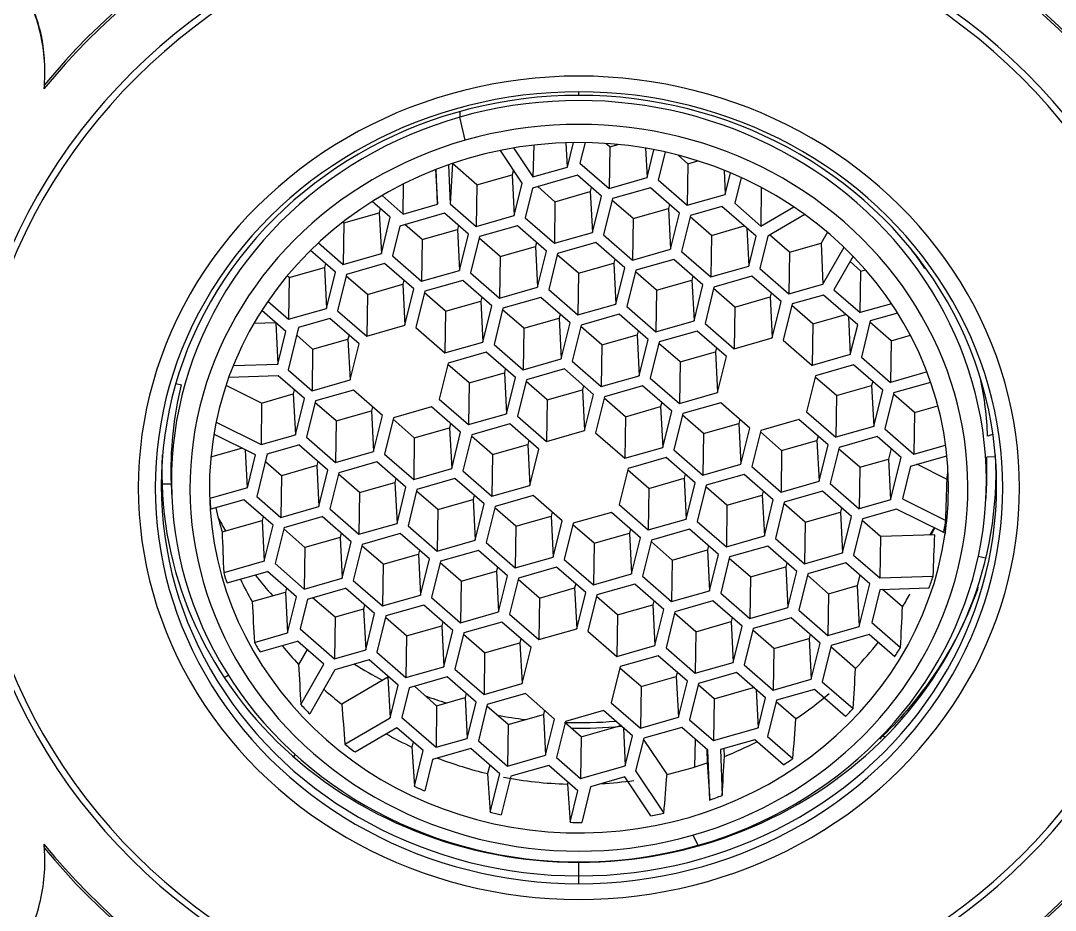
# Model space of a CAD drawing. Extents: x 1777 to 3131, y 3495 to 4487.
# Drawn here: x 2230.74 to 2247.76, y 4100.15 to 4114.79 of the extents above; entities that cross this region are included whole.
import ezdxf

# ---------------------------------------------------------------- set-up
doc = ezdxf.new("R2010")
doc.units = 0
doc.header["$LTSCALE"] = 30
doc.header["$MEASUREMENT"] = 0
doc.layers.add('\\M+5B3DF\\M+5B4E7\\M+5CFDF', color=3, linetype='CONTINUOUS', lineweight=9)

msp = doc.modelspace()

# ---------------------------------------------------------------- linework, layer by layer
at = {"layer": '\\M+5B3DF\\M+5B4E7\\M+5CFDF', "color": 0, "lineweight": -3}
for p, q in [((2231.137, 4113.945), (2231.137, 4113.962)), ((2239.924, 4113.562), (2239.924, 4113.62)), ((2237.963, 4113.294), (2237.964, 4113.203)), ((2238.053, 4112.823), (2237.964, 4113.203)), ((2239.734, 4112.381), (2239.713, 4112.782)), ((2239.734, 4112.381), (2239.834, 4112.785)), ((2240.025, 4112.785), (2239.941, 4112.446)), ((2238.992, 4112.119), (2238.632, 4112.656)), ((2238.849, 4112.696), (2239.168, 4112.219)), ((2239.182, 4112.743), (2239.168, 4112.219)), ((2240.431, 4112.714), (2240.366, 4112.77)), ((2240.431, 4112.714), (2240.42, 4112.029)), ((2240.431, 4112.714), (2240.568, 4112.753)), ((2241.021, 4112.692), (2241.046, 4112.208)), ((2241.046, 4112.208), (2241.159, 4112.667)), ((2241.341, 4112.629), (2241.227, 4112.169)), ((2237.844, 4112.438), (2237.844, 4112.442)), ((2239.941, 4112.446), (2240.42, 4112.029)), ((2241.717, 4112.437), (2241.556, 4112.577)), ((2241.717, 4112.437), (2241.88, 4112.484)), ((2237.562, 4112.339), (2237.598, 4111.77)), ((2237.598, 4111.77), (2237.576, 4112.344)), ((2237.78, 4112.42), (2237.804, 4111.779)), ((2237.844, 4112.438), (2237.804, 4111.779)), ((2238.244, 4112.09), (2237.844, 4112.438)), ((2238.845, 4112.338), (2238.825, 4112.256)), ((2239.168, 4112.219), (2239.734, 4112.381)), ((2241.717, 4112.437), (2241.706, 4111.752)), ((2242.312, 4112.329), (2242.332, 4111.931)), ((2242.332, 4111.931), (2242.419, 4112.285)), ((2237.032, 4111.609), (2237.039, 4112.105)), ((2238.244, 4112.09), (2238.825, 4112.256)), ((2238.825, 4112.256), (2238.859, 4111.584)), ((2238.859, 4111.584), (2238.992, 4112.119)), ((2239.899, 4112.246), (2239.162, 4112.035)), ((2240.293, 4111.902), (2239.899, 4112.246)), ((2240.42, 4112.029), (2241.046, 4112.208)), ((2241.227, 4112.169), (2241.706, 4111.752)), ((2242.592, 4112.209), (2242.488, 4111.787)), ((2238.244, 4112.09), (2238.233, 4111.405)), ((2239.162, 4112.035), (2239.041, 4111.545)), ((2239.53, 4111.812), (2239.247, 4112.059)), ((2239.53, 4111.812), (2240.111, 4111.978)), ((2240.128, 4112.046), (2240.111, 4111.978)), ((2240.111, 4111.978), (2240.146, 4111.306)), ((2241.1, 4112.042), (2240.474, 4111.863)), ((2241.579, 4111.625), (2241.1, 4112.042)), ((2241.706, 4111.752), (2242.332, 4111.931)), ((2242.925, 4112.045), (2242.92, 4111.41)), ((2236.82, 4111.555), (2236.524, 4111.814)), ((2236.684, 4111.911), (2237.032, 4111.609)), ((2237.032, 4111.609), (2237.598, 4111.77)), ((2237.804, 4111.779), (2238.233, 4111.405)), ((2239.53, 4111.812), (2239.52, 4111.128)), ((2240.146, 4111.306), (2240.293, 4111.902)), ((2240.474, 4111.863), (2240.327, 4111.267)), ((2240.816, 4111.535), (2240.468, 4111.838)), ((2241.414, 4111.768), (2241.397, 4111.701)), ((2242.488, 4111.787), (2242.92, 4111.41)), ((2236.058, 4111.465), (2236.638, 4111.631)), ((2236.655, 4111.699), (2236.638, 4111.631)), ((2236.638, 4111.631), (2236.673, 4110.959)), ((2237.712, 4111.621), (2236.976, 4111.411)), ((2238.106, 4111.278), (2237.712, 4111.621)), ((2240.816, 4111.535), (2241.397, 4111.701)), ((2241.397, 4111.701), (2241.432, 4111.029)), ((2241.432, 4111.029), (2241.579, 4111.625)), ((2242.276, 4111.733), (2241.761, 4111.586)), ((2242.839, 4111.242), (2242.276, 4111.733)), ((2242.92, 4111.41), (2243.461, 4111.725)), ((2243.639, 4111.602), (2243.032, 4111.247)), ((2236.058, 4111.465), (2236.044, 4111.478)), ((2236.058, 4111.465), (2236.047, 4110.78)), ((2236.673, 4110.959), (2236.82, 4111.555)), ((2237.344, 4111.188), (2237.06, 4111.435)), ((2237.941, 4111.421), (2237.925, 4111.354)), ((2238.233, 4111.405), (2238.859, 4111.584)), ((2239.041, 4111.545), (2239.52, 4111.128)), ((2240.816, 4111.535), (2240.806, 4110.85)), ((2241.761, 4111.586), (2241.613, 4110.99)), ((2242.103, 4111.258), (2241.754, 4111.561)), ((2236.976, 4111.411), (2236.855, 4110.92)), ((2237.344, 4111.188), (2237.925, 4111.354)), ((2237.925, 4111.354), (2237.959, 4110.682)), ((2237.959, 4110.682), (2238.106, 4111.278)), ((2238.914, 4111.417), (2238.288, 4111.238)), ((2239.393, 4111), (2238.914, 4111.417)), ((2239.52, 4111.128), (2240.146, 4111.306)), ((2240.327, 4111.267), (2240.806, 4110.85)), ((2242.103, 4111.258), (2242.092, 4110.573)), ((2242.103, 4111.258), (2242.644, 4111.412)), ((2242.686, 4111.376), (2242.718, 4110.751)), ((2243.389, 4110.98), (2243.062, 4111.265)), ((2244.014, 4111.308), (2243.912, 4111.13)), ((2235.64, 4111.135), (2236.047, 4110.78)), ((2237.344, 4111.188), (2237.333, 4110.503)), ((2238.288, 4111.238), (2238.141, 4110.643)), ((2238.63, 4110.91), (2238.282, 4111.214)), ((2239.228, 4111.144), (2239.211, 4111.076)), ((2240.2, 4111.14), (2239.574, 4110.961)), ((2240.679, 4110.723), (2240.2, 4111.14)), ((2242.718, 4110.751), (2242.839, 4111.242)), ((2243.032, 4111.247), (2242.9, 4110.712)), ((2243.389, 4110.98), (2243.912, 4111.13)), ((2243.912, 4111.13), (2243.94, 4110.456)), ((2235.92, 4110.653), (2235.51, 4111.011)), ((2236.047, 4110.78), (2236.673, 4110.959)), ((2236.855, 4110.92), (2237.333, 4110.503)), ((2238.63, 4110.91), (2238.619, 4110.226)), ((2238.63, 4110.91), (2239.211, 4111.076)), ((2239.211, 4111.076), (2239.245, 4110.404)), ((2239.245, 4110.404), (2239.393, 4111)), ((2239.574, 4110.961), (2239.427, 4110.365)), ((2239.916, 4110.633), (2239.568, 4110.936)), ((2240.806, 4110.85), (2241.432, 4111.029)), ((2241.613, 4110.99), (2242.092, 4110.573)), ((2243.389, 4110.98), (2243.378, 4110.295)), ((2243.94, 4110.456), (2244.286, 4111.063)), ((2244.435, 4110.914), (2244.121, 4110.363)), ((2235.755, 4110.797), (2235.738, 4110.729)), ((2236.727, 4110.793), (2236.102, 4110.614)), ((2237.206, 4110.376), (2236.727, 4110.793)), ((2239.916, 4110.633), (2240.497, 4110.799)), ((2240.514, 4110.867), (2240.497, 4110.799)), ((2240.497, 4110.799), (2240.531, 4110.127)), ((2241.486, 4110.862), (2240.86, 4110.684)), ((2241.965, 4110.445), (2241.486, 4110.862)), ((2242.092, 4110.573), (2242.718, 4110.751)), ((2244.565, 4110.671), (2244.385, 4110.827)), ((2235.157, 4110.563), (2235.125, 4110.592)), ((2235.157, 4110.563), (2235.738, 4110.729)), ((2235.738, 4110.729), (2235.773, 4110.057)), ((2235.773, 4110.057), (2235.92, 4110.653)), ((2236.102, 4110.614), (2235.954, 4110.018)), ((2236.444, 4110.286), (2236.096, 4110.589)), ((2237.333, 4110.503), (2237.959, 4110.682)), ((2238.141, 4110.643), (2238.619, 4110.226)), ((2239.916, 4110.633), (2239.906, 4109.948)), ((2240.531, 4110.127), (2240.679, 4110.723)), ((2240.86, 4110.684), (2240.713, 4110.088)), ((2241.202, 4110.356), (2240.854, 4110.659)), ((2241.8, 4110.589), (2241.783, 4110.522)), ((2242.772, 4110.585), (2242.146, 4110.406)), ((2243.251, 4110.168), (2242.772, 4110.585)), ((2242.9, 4110.712), (2243.378, 4110.295)), ((2244.554, 4109.986), (2244.565, 4110.671)), ((2244.565, 4110.671), (2244.639, 4110.692)), ((2245.63, 4110.721), (2245.618, 4110.714)), ((2235.157, 4110.563), (2235.147, 4109.879)), ((2236.444, 4110.286), (2237.024, 4110.452)), ((2237.041, 4110.519), (2237.024, 4110.452)), ((2237.024, 4110.452), (2237.059, 4109.78)), ((2238.014, 4110.515), (2237.388, 4110.337)), ((2238.492, 4110.098), (2238.014, 4110.515)), ((2238.619, 4110.226), (2239.245, 4110.404)), ((2241.202, 4110.356), (2241.783, 4110.522)), ((2241.783, 4110.522), (2241.818, 4109.85)), ((2241.818, 4109.85), (2241.965, 4110.445)), ((2242.146, 4110.406), (2241.999, 4109.81)), ((2243.378, 4110.295), (2243.94, 4110.456)), ((2236.444, 4110.286), (2236.433, 4109.601)), ((2237.059, 4109.78), (2237.206, 4110.376)), ((2237.388, 4110.337), (2237.241, 4109.741)), ((2237.73, 4110.009), (2237.382, 4110.312)), ((2238.327, 4110.242), (2238.311, 4110.174)), ((2239.3, 4110.238), (2238.674, 4110.059)), ((2239.778, 4109.821), (2239.3, 4110.238)), ((2239.427, 4110.365), (2239.906, 4109.948)), ((2241.202, 4110.356), (2241.192, 4109.671)), ((2242.489, 4110.078), (2242.14, 4110.382)), ((2242.489, 4110.078), (2243.069, 4110.244)), ((2243.086, 4110.312), (2243.069, 4110.244)), ((2243.069, 4110.244), (2243.104, 4109.572)), ((2243.948, 4110.276), (2243.433, 4110.129)), ((2244.511, 4109.785), (2243.948, 4110.276)), ((2244.121, 4110.363), (2244.554, 4109.986)), ((2234.808, 4110.174), (2235.147, 4109.879)), ((2237.73, 4110.009), (2238.311, 4110.174)), ((2238.311, 4110.174), (2238.345, 4109.502)), ((2238.345, 4109.502), (2238.492, 4110.098)), ((2238.674, 4110.059), (2238.527, 4109.463)), ((2239.906, 4109.948), (2240.531, 4110.127)), ((2240.713, 4110.088), (2241.192, 4109.671)), ((2242.489, 4110.078), (2242.478, 4109.393)), ((2243.104, 4109.572), (2243.251, 4110.168)), ((2243.433, 4110.129), (2243.285, 4109.533)), ((2243.775, 4109.801), (2243.427, 4110.104)), ((2245.068, 4110.133), (2244.554, 4109.986)), ((2235.104, 4109.678), (2234.708, 4110.023)), ((2235.147, 4109.879), (2235.773, 4110.057)), ((2235.827, 4109.891), (2235.312, 4109.744)), ((2236.306, 4109.474), (2235.827, 4109.891)), ((2235.954, 4110.018), (2236.433, 4109.601)), ((2237.73, 4110.009), (2237.719, 4109.324)), ((2239.016, 4109.731), (2238.668, 4110.034)), ((2239.016, 4109.731), (2239.597, 4109.897)), ((2239.613, 4109.965), (2239.597, 4109.897)), ((2239.597, 4109.897), (2239.631, 4109.225)), ((2240.586, 4109.96), (2239.96, 4109.782)), ((2241.065, 4109.543), (2240.586, 4109.96)), ((2243.775, 4109.801), (2244.316, 4109.955)), ((2244.358, 4109.919), (2244.39, 4109.295)), ((2245.168, 4109.98), (2244.719, 4109.851)), ((2234.938, 4109.818), (2234.576, 4109.806)), ((2234.939, 4109.821), (2234.938, 4109.818)), ((2234.938, 4109.818), (2234.971, 4109.139)), ((2235.312, 4109.744), (2235.139, 4109.043)), ((2236.433, 4109.601), (2237.059, 4109.78)), ((2237.241, 4109.741), (2237.719, 4109.324)), ((2239.016, 4109.731), (2239.005, 4109.046)), ((2239.631, 4109.225), (2239.778, 4109.821)), ((2239.96, 4109.782), (2239.813, 4109.186)), ((2240.302, 4109.454), (2239.954, 4109.757)), ((2241.192, 4109.671), (2241.818, 4109.85)), ((2241.999, 4109.81), (2242.478, 4109.393)), ((2243.775, 4109.801), (2243.764, 4109.116)), ((2244.39, 4109.295), (2244.511, 4109.785)), ((2244.719, 4109.851), (2244.572, 4109.256)), ((2245.061, 4109.523), (2244.713, 4109.827)), ((2234.971, 4109.139), (2235.104, 4109.678)), ((2235.543, 4109.384), (2235.28, 4109.614)), ((2235.543, 4109.384), (2236.124, 4109.55)), ((2236.141, 4109.618), (2236.124, 4109.55)), ((2236.124, 4109.55), (2236.159, 4108.878)), ((2240.302, 4109.454), (2240.883, 4109.62)), ((2240.9, 4109.687), (2240.883, 4109.62)), ((2240.883, 4109.62), (2240.917, 4108.948)), ((2241.872, 4109.683), (2241.246, 4109.504)), ((2242.351, 4109.266), (2241.872, 4109.683)), ((2242.478, 4109.393), (2243.104, 4109.572)), ((2245.061, 4109.523), (2245.379, 4109.614)), ((2235.543, 4109.384), (2235.533, 4108.699)), ((2236.159, 4108.878), (2236.306, 4109.474)), ((2237.719, 4109.324), (2238.345, 4109.502)), ((2238.527, 4109.463), (2239.005, 4109.046)), ((2240.302, 4109.454), (2240.292, 4108.769)), ((2240.917, 4108.948), (2241.065, 4109.543)), ((2241.246, 4109.504), (2241.099, 4108.908)), ((2241.588, 4109.176), (2241.24, 4109.48)), ((2242.186, 4109.41), (2242.169, 4109.342)), ((2243.285, 4109.533), (2243.764, 4109.116)), ((2245.061, 4109.523), (2245.05, 4108.839)), ((2238.4, 4109.336), (2237.774, 4109.157)), ((2238.878, 4108.919), (2238.4, 4109.336)), ((2239.005, 4109.046), (2239.631, 4109.225)), ((2241.588, 4109.176), (2242.169, 4109.342)), ((2242.169, 4109.342), (2242.204, 4108.67)), ((2242.204, 4108.67), (2242.351, 4109.266)), ((2244.39, 4109.295), (2243.764, 4109.116)), ((2244.572, 4109.256), (2245.05, 4108.839)), ((2234.238, 4109.115), (2234.971, 4109.139)), ((2235.139, 4109.043), (2235.533, 4108.699)), ((2237.774, 4109.157), (2237.626, 4108.561)), ((2238.116, 4108.829), (2237.768, 4109.133)), ((2238.713, 4109.063), (2238.697, 4108.995)), ((2239.686, 4109.059), (2239.06, 4108.88)), ((2240.164, 4108.642), (2239.686, 4109.059)), ((2239.813, 4109.186), (2240.292, 4108.769)), ((2241.588, 4109.176), (2241.578, 4108.491)), ((2244.444, 4109.128), (2243.819, 4108.949)), ((2244.923, 4108.711), (2244.444, 4109.128)), ((2234.976, 4108.946), (2234.163, 4108.92)), ((2235.406, 4108.572), (2234.976, 4108.946)), ((2235.533, 4108.699), (2236.159, 4108.878)), ((2238.116, 4108.829), (2238.697, 4108.995)), ((2238.697, 4108.995), (2238.731, 4108.323)), ((2238.731, 4108.323), (2238.878, 4108.919)), ((2239.06, 4108.88), (2238.913, 4108.284)), ((2240.292, 4108.769), (2240.917, 4108.948)), ((2241.099, 4108.908), (2241.578, 4108.491)), ((2243.819, 4108.949), (2243.671, 4108.354)), ((2244.161, 4108.622), (2243.813, 4108.925)), ((2245.652, 4109.01), (2245.05, 4108.839)), ((2233.291, 4108.821), (2233.383, 4108.801)), ((2234.701, 4108.499), (2234.118, 4108.788)), ((2235.241, 4108.716), (2235.224, 4108.648)), ((2236.213, 4108.711), (2235.587, 4108.533)), ((2236.692, 4108.294), (2236.213, 4108.711)), ((2238.116, 4108.829), (2238.105, 4108.144)), ((2239.402, 4108.552), (2239.054, 4108.855)), ((2239.402, 4108.552), (2239.983, 4108.718)), ((2239.999, 4108.785), (2239.983, 4108.718)), ((2239.983, 4108.718), (2240.017, 4108.046)), ((2240.972, 4108.781), (2240.346, 4108.602)), ((2241.451, 4108.364), (2240.972, 4108.781)), ((2244.161, 4108.622), (2244.741, 4108.787)), ((2244.758, 4108.855), (2244.741, 4108.787)), ((2244.741, 4108.787), (2244.776, 4108.115)), ((2244.776, 4108.115), (2244.923, 4108.711)), ((2245.105, 4108.672), (2245.712, 4108.845)), ((2234.701, 4108.499), (2235.224, 4108.648)), ((2235.224, 4108.648), (2235.258, 4107.976)), ((2235.258, 4107.976), (2235.406, 4108.572)), ((2235.587, 4108.533), (2235.44, 4107.937)), ((2237.626, 4108.561), (2238.105, 4108.144)), ((2239.402, 4108.552), (2239.391, 4107.867)), ((2240.017, 4108.046), (2240.164, 4108.642)), ((2240.346, 4108.602), (2240.199, 4108.007)), ((2240.688, 4108.274), (2240.34, 4108.578)), ((2241.578, 4108.491), (2242.204, 4108.67)), ((2244.161, 4108.622), (2244.15, 4107.937)), ((2245.105, 4108.672), (2244.958, 4108.076)), ((2245.447, 4108.344), (2245.099, 4108.647)), ((2234.701, 4108.499), (2234.696, 4107.816)), ((2235.929, 4108.205), (2235.581, 4108.508)), ((2235.929, 4108.205), (2236.51, 4108.371)), ((2236.527, 4108.438), (2236.51, 4108.371)), ((2236.51, 4108.371), (2236.545, 4107.699)), ((2237.499, 4108.434), (2236.873, 4108.255)), ((2237.978, 4108.017), (2237.499, 4108.434)), ((2240.688, 4108.274), (2241.269, 4108.44)), ((2241.286, 4108.508), (2241.269, 4108.44)), ((2241.269, 4108.44), (2241.303, 4107.768)), ((2241.303, 4107.768), (2241.451, 4108.364)), ((2242.258, 4108.504), (2241.632, 4108.325)), ((2242.737, 4108.087), (2242.258, 4108.504)), ((2245.447, 4108.344), (2245.831, 4108.454)), ((2235.929, 4108.205), (2235.919, 4107.52)), ((2236.545, 4107.699), (2236.692, 4108.294)), ((2236.873, 4108.255), (2236.726, 4107.659)), ((2237.215, 4107.927), (2236.867, 4108.231)), ((2238.105, 4108.144), (2238.731, 4108.323)), ((2238.913, 4108.284), (2239.391, 4107.867)), ((2240.688, 4108.274), (2240.677, 4107.59)), ((2241.632, 4108.325), (2241.485, 4107.729)), ((2241.974, 4107.997), (2241.626, 4108.3)), ((2242.572, 4108.23), (2242.555, 4108.163)), ((2243.544, 4108.226), (2242.918, 4108.048)), ((2244.023, 4107.809), (2243.544, 4108.226)), ((2243.671, 4108.354), (2244.15, 4107.937)), ((2245.447, 4108.344), (2245.436, 4107.659)), ((2233.955, 4108.184), (2234.696, 4107.816)), ((2237.215, 4107.927), (2237.796, 4108.093)), ((2237.813, 4108.161), (2237.796, 4108.093)), ((2237.796, 4108.093), (2237.831, 4107.421)), ((2237.831, 4107.421), (2237.978, 4108.017)), ((2238.786, 4108.157), (2238.16, 4107.978)), ((2239.264, 4107.74), (2238.786, 4108.157)), ((2239.391, 4107.867), (2240.017, 4108.046)), ((2241.974, 4107.997), (2242.555, 4108.163)), ((2242.555, 4108.163), (2242.59, 4107.491)), ((2242.59, 4107.491), (2242.737, 4108.087)), ((2242.918, 4108.048), (2242.771, 4107.452)), ((2243.26, 4107.72), (2242.912, 4108.023)), ((2244.776, 4108.115), (2244.15, 4107.937)), ((2244.958, 4108.076), (2245.436, 4107.659)), ((2234.602, 4107.644), (2233.918, 4107.984)), ((2234.696, 4107.816), (2235.258, 4107.976)), ((2235.44, 4107.937), (2235.919, 4107.52)), ((2237.215, 4107.927), (2237.205, 4107.242)), ((2238.16, 4107.978), (2238.012, 4107.382)), ((2238.502, 4107.65), (2238.154, 4107.953)), ((2239.099, 4107.883), (2239.082, 4107.816)), ((2240.199, 4108.007), (2240.677, 4107.59)), ((2241.974, 4107.997), (2241.964, 4107.312)), ((2243.26, 4107.72), (2243.841, 4107.885)), ((2243.858, 4107.953), (2243.841, 4107.885)), ((2243.841, 4107.885), (2243.876, 4107.214)), ((2244.83, 4107.949), (2244.205, 4107.77)), ((2245.225, 4107.605), (2244.83, 4107.949)), ((2246.738, 4107.988), (2246.65, 4107.952)), ((2233.869, 4107.616), (2234.37, 4107.759)), ((2234.469, 4107.106), (2234.437, 4107.726)), ((2234.797, 4107.662), (2235.313, 4107.81)), ((2235.792, 4107.393), (2235.313, 4107.81)), ((2235.919, 4107.52), (2236.545, 4107.699)), ((2238.502, 4107.65), (2239.082, 4107.816)), ((2239.082, 4107.816), (2239.117, 4107.144)), ((2239.117, 4107.144), (2239.264, 4107.74)), ((2240.677, 4107.59), (2241.303, 4107.768)), ((2241.485, 4107.729), (2241.964, 4107.312)), ((2243.26, 4107.72), (2243.25, 4107.035)), ((2243.876, 4107.214), (2244.023, 4107.809)), ((2244.205, 4107.77), (2244.057, 4107.174)), ((2244.547, 4107.442), (2244.198, 4107.745)), ((2245.06, 4107.749), (2245.017, 4107.577)), ((2245.436, 4107.659), (2245.958, 4107.808)), ((2234.469, 4107.106), (2234.602, 4107.644)), ((2234.797, 4107.662), (2234.624, 4106.961)), ((2235.029, 4107.303), (2234.765, 4107.533)), ((2235.627, 4107.536), (2235.61, 4107.469)), ((2236.599, 4107.532), (2235.973, 4107.353)), ((2237.078, 4107.115), (2236.599, 4107.532)), ((2236.726, 4107.659), (2237.205, 4107.242)), ((2238.502, 4107.65), (2238.491, 4106.965)), ((2241.358, 4107.602), (2240.732, 4107.423)), ((2241.837, 4107.185), (2241.358, 4107.602)), ((2244.547, 4107.442), (2245.017, 4107.577)), ((2245.017, 4107.577), (2245.051, 4106.905)), ((2245.051, 4106.905), (2245.225, 4107.605)), ((2245.38, 4107.461), (2245.978, 4107.632)), ((2246.779, 4107.614), (2246.634, 4107.609)), ((2235.61, 4107.469), (2235.029, 4107.303)), ((2235.61, 4107.469), (2235.644, 4106.797)), ((2235.644, 4106.797), (2235.792, 4107.393)), ((2235.973, 4107.353), (2235.826, 4106.758)), ((2237.205, 4107.242), (2237.831, 4107.421)), ((2238.012, 4107.382), (2238.491, 4106.965)), ((2240.732, 4107.423), (2240.585, 4106.827)), ((2241.074, 4107.095), (2240.726, 4107.398)), ((2241.964, 4107.312), (2242.59, 4107.491)), ((2242.771, 4107.452), (2243.25, 4107.035)), ((2244.547, 4107.442), (2244.536, 4106.757)), ((2245.38, 4107.461), (2245.247, 4106.923)), ((2245.981, 4107.243), (2245.483, 4107.491)), ((2233.065, 4107.167), (2233.215, 4107.172)), ((2233.214, 4107.172), (2233.226, 4106.926)), ((2235.029, 4107.303), (2235.018, 4106.618)), ((2236.315, 4107.025), (2235.967, 4107.329)), ((2236.315, 4107.025), (2236.896, 4107.191)), ((2236.913, 4107.259), (2236.896, 4107.191)), ((2236.896, 4107.191), (2236.931, 4106.519)), ((2237.885, 4107.255), (2237.259, 4107.076)), ((2238.364, 4106.838), (2237.885, 4107.255)), ((2241.074, 4107.095), (2241.655, 4107.261)), ((2241.671, 4107.329), (2241.655, 4107.261)), ((2241.655, 4107.261), (2241.689, 4106.589)), ((2241.689, 4106.589), (2241.837, 4107.185)), ((2242.644, 4107.324), (2242.018, 4107.146)), ((2243.123, 4106.907), (2242.644, 4107.324)), ((2243.25, 4107.035), (2243.876, 4107.214)), ((2244.057, 4107.174), (2244.536, 4106.757)), ((2234.469, 4107.106), (2233.852, 4106.93)), ((2236.315, 4107.025), (2236.305, 4106.341)), ((2236.931, 4106.519), (2237.078, 4107.115)), ((2237.259, 4107.076), (2237.112, 4106.48)), ((2237.601, 4106.748), (2237.253, 4107.051)), ((2238.491, 4106.965), (2239.117, 4107.144)), ((2241.074, 4107.095), (2241.063, 4106.41)), ((2242.018, 4107.146), (2241.871, 4106.55)), ((2242.36, 4106.818), (2242.012, 4107.121)), ((2242.958, 4107.051), (2242.941, 4106.984)), ((2243.93, 4107.047), (2243.304, 4106.868)), ((2244.409, 4106.63), (2243.93, 4107.047)), ((2246.623, 4106.926), (2246.631, 4107.104)), ((2234.413, 4106.908), (2233.867, 4106.752)), ((2234.891, 4106.491), (2234.413, 4106.908)), ((2234.624, 4106.961), (2235.018, 4106.618)), ((2237.601, 4106.748), (2238.182, 4106.914)), ((2238.199, 4106.981), (2238.182, 4106.914)), ((2238.182, 4106.914), (2238.217, 4106.242)), ((2238.217, 4106.242), (2238.364, 4106.838)), ((2239.171, 4106.977), (2238.546, 4106.799)), ((2239.65, 4106.56), (2239.171, 4106.977)), ((2240.585, 4106.827), (2241.063, 4106.41)), ((2242.36, 4106.818), (2242.941, 4106.984)), ((2242.941, 4106.984), (2242.975, 4106.312)), ((2242.975, 4106.312), (2243.123, 4106.907)), ((2243.304, 4106.868), (2243.157, 4106.272)), ((2243.646, 4106.54), (2243.298, 4106.844)), ((2245.051, 4106.905), (2244.536, 4106.757)), ((2245.247, 4106.923), (2245.96, 4106.568)), ((2235.018, 4106.618), (2235.644, 4106.797)), ((2235.826, 4106.758), (2236.305, 4106.341)), ((2237.601, 4106.748), (2237.591, 4106.063)), ((2238.546, 4106.799), (2238.398, 4106.203)), ((2238.888, 4106.471), (2238.539, 4106.774)), ((2239.485, 4106.704), (2239.468, 4106.636)), ((2240.458, 4106.7), (2239.832, 4106.521)), ((2240.936, 4106.283), (2240.458, 4106.7)), ((2242.36, 4106.818), (2242.35, 4106.133)), ((2243.646, 4106.54), (2244.227, 4106.706)), ((2244.244, 4106.774), (2244.227, 4106.706)), ((2244.227, 4106.706), (2244.262, 4106.034)), ((2245.152, 4106.751), (2244.59, 4106.591)), ((2245.929, 4106.366), (2245.152, 4106.751)), ((2234.053, 4106.379), (2234.71, 4106.567)), ((2234.726, 4106.634), (2234.71, 4106.567)), ((2234.71, 4106.567), (2234.744, 4105.895)), ((2234.744, 4105.895), (2234.891, 4106.491)), ((2235.073, 4106.451), (2235.699, 4106.63)), ((2236.178, 4106.213), (2235.699, 4106.63)), ((2236.305, 4106.341), (2236.931, 4106.519)), ((2238.888, 4106.471), (2239.468, 4106.636)), ((2239.468, 4106.636), (2239.503, 4105.965)), ((2239.503, 4105.965), (2239.65, 4106.56)), ((2239.832, 4106.521), (2239.684, 4105.925)), ((2240.174, 4106.193), (2239.826, 4106.496)), ((2241.063, 4106.41), (2241.689, 4106.589)), ((2241.871, 4106.55), (2242.35, 4106.133)), ((2243.646, 4106.54), (2243.636, 4105.855)), ((2244.262, 4106.034), (2244.409, 4106.63)), ((2244.59, 4106.591), (2244.443, 4105.995)), ((2244.888, 4106.301), (2244.584, 4106.566)), ((2245.955, 4106.531), (2245.951, 4106.353)), ((2235.073, 4106.451), (2234.926, 4105.856)), ((2235.415, 4106.124), (2235.067, 4106.427)), ((2236.013, 4106.357), (2235.996, 4106.289)), ((2236.985, 4106.353), (2236.359, 4106.174)), ((2237.464, 4105.936), (2236.985, 4106.353)), ((2237.112, 4106.48), (2237.591, 4106.063)), ((2238.888, 4106.471), (2238.877, 4105.786)), ((2240.174, 4106.193), (2240.755, 4106.359)), ((2240.771, 4106.427), (2240.755, 4106.359)), ((2240.755, 4106.359), (2240.789, 4105.687)), ((2241.744, 4106.422), (2241.118, 4106.244)), ((2242.222, 4106.005), (2241.744, 4106.422)), ((2245.781, 4106.33), (2244.888, 4106.301)), ((2235.996, 4106.289), (2235.415, 4106.124)), ((2235.996, 4106.289), (2236.03, 4105.617)), ((2236.03, 4105.617), (2236.178, 4106.213)), ((2236.359, 4106.174), (2236.212, 4105.578)), ((2236.701, 4105.846), (2236.353, 4106.149)), ((2237.591, 4106.063), (2238.217, 4106.242)), ((2238.398, 4106.203), (2238.877, 4105.786)), ((2240.174, 4106.193), (2240.163, 4105.508)), ((2240.789, 4105.687), (2240.936, 4106.283)), ((2241.118, 4106.244), (2240.971, 4105.648)), ((2241.46, 4105.916), (2241.112, 4106.219)), ((2242.057, 4106.149), (2242.041, 4106.082)), ((2242.35, 4106.133), (2242.975, 4106.312)), ((2243.03, 4106.145), (2242.404, 4105.966)), ((2243.509, 4105.728), (2243.03, 4106.145)), ((2243.157, 4106.272), (2243.636, 4105.855)), ((2244.888, 4106.301), (2244.873, 4105.621)), ((2235.415, 4106.124), (2235.404, 4105.439)), ((2236.701, 4105.846), (2237.282, 4106.012)), ((2237.299, 4106.08), (2237.282, 4106.012)), ((2237.282, 4106.012), (2237.316, 4105.34)), ((2238.271, 4106.075), (2237.645, 4105.897)), ((2238.75, 4105.658), (2238.271, 4106.075)), ((2241.46, 4105.916), (2242.041, 4106.082)), ((2242.041, 4106.082), (2242.075, 4105.41)), ((2242.075, 4105.41), (2242.222, 4106.005)), ((2243.636, 4105.855), (2244.262, 4106.034)), ((2244.443, 4105.995), (2244.873, 4105.621)), ((2246.607, 4105.949), (2246.497, 4105.973)), ((2234.744, 4105.895), (2234.079, 4105.705)), ((2234.926, 4105.856), (2235.404, 4105.439)), ((2236.701, 4105.846), (2236.691, 4105.161)), ((2237.316, 4105.34), (2237.464, 4105.936)), ((2237.645, 4105.897), (2237.498, 4105.301)), ((2237.987, 4105.569), (2237.639, 4105.872)), ((2238.585, 4105.802), (2238.568, 4105.735)), ((2238.877, 4105.786), (2239.503, 4105.965)), ((2239.684, 4105.925), (2240.163, 4105.508)), ((2241.46, 4105.916), (2241.449, 4105.231)), ((2242.404, 4105.966), (2242.257, 4105.371)), ((2242.746, 4105.638), (2242.398, 4105.942)), ((2242.746, 4105.638), (2243.327, 4105.804)), ((2243.344, 4105.872), (2243.327, 4105.804)), ((2243.327, 4105.804), (2243.361, 4105.132)), ((2244.316, 4105.868), (2243.69, 4105.689)), ((2244.71, 4105.524), (2244.316, 4105.868)), ((2234.134, 4105.538), (2234.799, 4105.728)), ((2235.277, 4105.311), (2234.799, 4105.728)), ((2237.987, 4105.569), (2238.568, 4105.735)), ((2238.568, 4105.735), (2238.603, 4105.063)), ((2238.603, 4105.063), (2238.75, 4105.658)), ((2239.557, 4105.798), (2238.931, 4105.619)), ((2240.036, 4105.381), (2239.557, 4105.798)), ((2240.163, 4105.508), (2240.789, 4105.687)), ((2240.971, 4105.648), (2241.449, 4105.231)), ((2242.746, 4105.638), (2242.735, 4104.954)), ((2243.361, 4105.132), (2243.509, 4105.728)), ((2243.69, 4105.689), (2243.543, 4105.093)), ((2244.032, 4105.361), (2243.684, 4105.664)), ((2244.545, 4105.668), (2244.503, 4105.495)), ((2244.873, 4105.621), (2245.752, 4105.649)), ((2235.404, 4105.439), (2236.03, 4105.617)), ((2236.212, 4105.578), (2236.691, 4105.161)), ((2237.987, 4105.569), (2237.977, 4104.884)), ((2238.931, 4105.619), (2238.784, 4105.023)), ((2239.274, 4105.291), (2238.925, 4105.595)), ((2239.871, 4105.525), (2239.854, 4105.457)), ((2240.844, 4105.521), (2240.218, 4105.342)), ((2241.322, 4105.104), (2240.844, 4105.521)), ((2244.032, 4105.361), (2244.503, 4105.495)), ((2244.503, 4105.495), (2244.537, 4104.823)), ((2244.537, 4104.823), (2244.71, 4105.524)), ((2234.549, 4105.231), (2235.096, 4105.387)), ((2235.112, 4105.455), (2235.096, 4105.387)), ((2235.096, 4105.387), (2235.13, 4104.716)), ((2235.13, 4104.716), (2235.277, 4105.311)), ((2235.459, 4105.272), (2236.085, 4105.451)), ((2235.911, 4104.976), (2235.543, 4105.296)), ((2236.563, 4105.034), (2236.085, 4105.451)), ((2236.691, 4105.161), (2237.316, 4105.34)), ((2237.498, 4105.301), (2237.977, 4104.884)), ((2239.274, 4105.291), (2239.263, 4104.606)), ((2239.274, 4105.291), (2239.854, 4105.457)), ((2239.854, 4105.457), (2239.889, 4104.785)), ((2239.889, 4104.785), (2240.036, 4105.381)), ((2240.218, 4105.342), (2240.07, 4104.746)), ((2240.56, 4105.014), (2240.212, 4105.317)), ((2241.449, 4105.231), (2242.075, 4105.41)), ((2242.257, 4105.371), (2242.735, 4104.954)), ((2244.032, 4105.361), (2244.022, 4104.676)), ((2244.878, 4105.428), (2244.745, 4104.889)), ((2245.685, 4105.454), (2244.878, 4105.428)), ((2245.249, 4105.144), (2244.922, 4105.429)), ((2235.459, 4105.272), (2235.338, 4104.781)), ((2236.398, 4105.178), (2236.382, 4105.11)), ((2237.371, 4105.173), (2236.745, 4104.995)), ((2237.85, 4104.756), (2237.371, 4105.173)), ((2240.56, 4105.014), (2241.14, 4105.18)), ((2241.157, 4105.247), (2241.14, 4105.18)), ((2241.14, 4105.18), (2241.175, 4104.508)), ((2242.13, 4105.243), (2241.504, 4105.064)), ((2242.608, 4104.826), (2242.13, 4105.243)), ((2242.735, 4104.954), (2243.361, 4105.132)), ((2235.911, 4104.976), (2235.901, 4104.291)), ((2236.382, 4105.11), (2235.911, 4104.976)), ((2236.382, 4105.11), (2236.416, 4104.438)), ((2236.416, 4104.438), (2236.563, 4105.034)), ((2236.745, 4104.995), (2236.598, 4104.399)), ((2237.087, 4104.667), (2236.739, 4104.97)), ((2237.977, 4104.884), (2238.603, 4105.063)), ((2238.784, 4105.023), (2239.263, 4104.606)), ((2240.56, 4105.014), (2240.549, 4104.329)), ((2241.175, 4104.508), (2241.322, 4105.104)), ((2241.504, 4105.064), (2241.357, 4104.469)), ((2241.846, 4104.736), (2241.498, 4105.04)), ((2242.443, 4104.97), (2242.427, 4104.902)), ((2243.416, 4104.966), (2242.79, 4104.787)), ((2243.895, 4104.549), (2243.416, 4104.966)), ((2243.543, 4105.093), (2244.022, 4104.676)), ((2235.338, 4104.781), (2235.901, 4104.291)), ((2237.087, 4104.667), (2237.668, 4104.833)), ((2237.685, 4104.9), (2237.668, 4104.833)), ((2237.668, 4104.833), (2237.702, 4104.161)), ((2238.657, 4104.896), (2238.031, 4104.717)), ((2239.136, 4104.479), (2238.657, 4104.896)), ((2239.263, 4104.606), (2239.889, 4104.785)), ((2241.846, 4104.736), (2242.427, 4104.902)), ((2242.427, 4104.902), (2242.461, 4104.23)), ((2242.461, 4104.23), (2242.608, 4104.826)), ((2242.79, 4104.787), (2242.643, 4104.191)), ((2244.022, 4104.676), (2244.537, 4104.823)), ((2244.745, 4104.889), (2245.216, 4104.478)), ((2234.584, 4104.56), (2235.13, 4104.716)), ((2237.087, 4104.667), (2237.077, 4103.982)), ((2237.702, 4104.161), (2237.85, 4104.756)), ((2238.031, 4104.717), (2237.884, 4104.122)), ((2238.373, 4104.389), (2238.025, 4104.693)), ((2238.971, 4104.623), (2238.954, 4104.555)), ((2240.07, 4104.746), (2240.549, 4104.329)), ((2241.846, 4104.736), (2241.835, 4104.052)), ((2243.132, 4104.459), (2242.784, 4104.762)), ((2243.132, 4104.459), (2243.713, 4104.625)), ((2243.73, 4104.693), (2243.713, 4104.625)), ((2243.713, 4104.625), (2243.747, 4103.953)), ((2244.702, 4104.688), (2244.076, 4104.51)), ((2245.12, 4104.325), (2244.702, 4104.688)), ((2234.678, 4104.404), (2235.295, 4104.581)), ((2235.728, 4104.204), (2235.295, 4104.581)), ((2235.453, 4104.443), (2235.312, 4104.196)), ((2238.373, 4104.389), (2238.954, 4104.555)), ((2238.954, 4104.555), (2238.989, 4103.883)), ((2238.989, 4103.883), (2239.136, 4104.479)), ((2240.549, 4104.329), (2241.175, 4104.508)), ((2241.357, 4104.469), (2241.835, 4104.052)), ((2243.132, 4104.459), (2243.121, 4103.774)), ((2243.747, 4103.953), (2243.895, 4104.549)), ((2244.076, 4104.51), (2243.929, 4103.914)), ((2244.476, 4104.131), (2244.07, 4104.485)), ((2235.901, 4104.291), (2236.416, 4104.438)), ((2236.471, 4104.272), (2235.909, 4104.111)), ((2236.949, 4103.855), (2236.471, 4104.272)), ((2236.598, 4104.399), (2237.077, 4103.982)), ((2238.373, 4104.389), (2238.363, 4103.705)), ((2241.229, 4104.341), (2240.604, 4104.162)), ((2241.708, 4103.924), (2241.229, 4104.341)), ((2235.348, 4103.537), (2235.728, 4104.204)), ((2235.909, 4104.111), (2235.496, 4103.386)), ((2237.077, 4103.982), (2237.702, 4104.161)), ((2237.884, 4104.122), (2238.363, 4103.705)), ((2240.604, 4104.162), (2240.456, 4103.567)), ((2240.946, 4103.835), (2240.597, 4104.138)), ((2241.835, 4104.052), (2242.461, 4104.23)), ((2242.643, 4104.191), (2243.121, 4103.774)), ((2234.087, 4103.983), (2234.154, 4104.022)), ((2236.781, 4103.986), (2236.024, 4103.544)), ((2236.784, 4103.998), (2236.781, 4103.986)), ((2236.781, 4103.986), (2236.817, 4103.32)), ((2237.757, 4103.994), (2237.131, 4103.815)), ((2238.236, 4103.577), (2237.757, 4103.994)), ((2240.946, 4103.835), (2241.526, 4104)), ((2241.543, 4104.068), (2241.526, 4104)), ((2241.526, 4104), (2241.561, 4103.328)), ((2242.516, 4104.064), (2241.89, 4103.885)), ((2242.994, 4103.647), (2242.516, 4104.064)), ((2243.121, 4103.774), (2243.747, 4103.953)), ((2236.817, 4103.32), (2236.949, 4103.855)), ((2237.131, 4103.815), (2237.01, 4103.325)), ((2237.583, 4103.519), (2237.216, 4103.84)), ((2238.363, 4103.705), (2238.989, 4103.883)), ((2240.946, 4103.835), (2240.935, 4103.15)), ((2241.561, 4103.328), (2241.708, 4103.924)), ((2241.89, 4103.885), (2241.743, 4103.289)), ((2242.147, 4103.631), (2241.884, 4103.86)), ((2242.147, 4103.631), (2242.799, 4103.817)), ((2242.841, 4103.78), (2242.873, 4103.156)), ((2243.802, 4103.786), (2243.176, 4103.608)), ((2244.31, 4103.344), (2243.802, 4103.786)), ((2243.929, 4103.914), (2244.437, 4103.471)), ((2237.583, 4103.519), (2238.054, 4103.653)), ((2238.071, 4103.721), (2238.054, 4103.653)), ((2238.054, 4103.653), (2238.088, 4102.981)), ((2239.043, 4103.717), (2238.417, 4103.538)), ((2239.522, 4103.3), (2239.043, 4103.717)), ((2242.147, 4103.631), (2242.137, 4102.946)), ((2242.873, 4103.156), (2242.994, 4103.647)), ((2243.176, 4103.608), (2243.029, 4103.012)), ((2237.583, 4103.519), (2237.573, 4102.834)), ((2238.088, 4102.981), (2238.236, 4103.577)), ((2238.417, 4103.538), (2238.27, 4102.942)), ((2238.759, 4103.21), (2238.411, 4103.513)), ((2239.357, 4103.444), (2239.34, 4103.376)), ((2240.329, 4103.439), (2239.703, 4103.261)), ((2240.808, 4103.022), (2240.329, 4103.439)), ((2240.456, 4103.567), (2240.935, 4103.15)), ((2243.492, 4103.303), (2243.17, 4103.583)), ((2236.071, 4102.884), (2236.817, 4103.32)), ((2237.01, 4103.325), (2237.573, 4102.834)), ((2238.759, 4103.21), (2239.34, 4103.376)), ((2239.34, 4103.376), (2239.375, 4102.704)), ((2239.375, 4102.704), (2239.522, 4103.3)), ((2239.703, 4103.261), (2239.556, 4102.665)), ((2240.935, 4103.15), (2241.561, 4103.328)), ((2241.743, 4103.289), (2242.137, 4102.946)), ((2236.929, 4103.157), (2236.244, 4102.757)), ((2237.361, 4102.78), (2236.929, 4103.157)), ((2238.759, 4103.21), (2238.749, 4102.525)), ((2239.961, 4103.006), (2239.697, 4103.236)), ((2239.961, 4103.006), (2240.613, 4103.192)), ((2240.655, 4103.156), (2240.687, 4102.532)), ((2241.615, 4103.162), (2240.99, 4102.983)), ((2242.045, 4102.788), (2241.615, 4103.162)), ((2242.137, 4102.946), (2242.873, 4103.156)), ((2237.196, 4102.924), (2237.175, 4102.838)), ((2237.573, 4102.834), (2238.088, 4102.981)), ((2238.27, 4102.942), (2238.749, 4102.525)), ((2239.961, 4103.006), (2239.95, 4102.321)), ((2240.687, 4102.532), (2240.808, 4103.022)), ((2240.99, 4102.983), (2240.857, 4102.448)), ((2241.374, 4102.39), (2240.986, 4102.97)), ((2241.834, 4102.513), (2241.844, 4102.962)), ((2242.817, 4102.958), (2242.251, 4102.796)), ((2243.289, 4102.547), (2242.817, 4102.958)), ((2243.029, 4103.012), (2243.446, 4102.648)), ((2244.922, 4103.036), (2244.963, 4103.001)), ((2237.216, 4102.193), (2237.361, 4102.78)), ((2238.143, 4102.815), (2237.517, 4102.636)), ((2238.621, 4102.398), (2238.143, 4102.815)), ((2242.028, 4102.803), (2242.036, 4102.579)), ((2242.076, 4101.966), (2242.045, 4102.788)), ((2242.251, 4102.796), (2242.28, 4102.042)), ((2242.32, 4102.684), (2242.316, 4102.815)), ((2235.257, 4102.714), (2235.225, 4102.682)), ((2237.517, 4102.636), (2237.389, 4102.116)), ((2238.749, 4102.525), (2239.375, 4102.704)), ((2239.556, 4102.665), (2239.95, 4102.321)), ((2238.456, 4102.542), (2238.422, 4102.402)), ((2238.465, 4101.765), (2238.621, 4102.398)), ((2239.429, 4102.537), (2238.803, 4102.359)), ((2239.908, 4102.12), (2239.429, 4102.537)), ((2239.95, 4102.321), (2240.687, 4102.532)), ((2240.857, 4102.448), (2241.323, 4101.751)), ((2238.803, 4102.359), (2238.647, 4101.726)), ((2239.743, 4102.264), (2239.734, 4102.229)), ((2240.681, 4102.348), (2240.115, 4102.186)), ((2241.109, 4101.708), (2240.681, 4102.348)), ((2239.779, 4101.601), (2239.908, 4102.12)), ((2240.115, 4102.186), (2239.97, 4101.599)), ((2241.796, 4101.387), (2241.885, 4101.221)), ((2239.924, 4100.719), (2239.924, 4100.943)), ((2240.165, 4100.947), (2240.165, 4100.952)), ((2240.202, 4100.953), (2240.202, 4100.948)), ((2239.924, 4100.59), (2239.924, 4100.719))]:
    msp.add_line(p, q, dxfattribs=at)
for centre, major_axis, start_param, end_param in [((2239.924, 4107.577), (-18.918, 0), 4.712389, 7.853982), ((2239.924, 4107.577), (-18.918, 0), 1.570796, 4.712389), ((2239.924, 4107.682), (-18.619, 0), 4.712389, 7.404243), ((2239.924, 4107.682), (-18.619, 0), 1.570796, 4.712389), ((2239.924, 4107.5), (18.397, 0), 1.570796, 4.712389), ((2239.924, 4107.5), (18.397, 0), 4.712389, 7.853982), ((2239.924, 4107.395), (18.09, 0), 1.570796, 4.712389), ((2239.924, 4107.395), (18.09, 0), 4.712389, 7.853982), ((2239.924, 4107.454), (11.032, 0), 1.694256, 2.494534), ((2239.924, 4107.456), (-11.067, 0), 4.840864, 5.631111), ((2239.924, 4107.454), (11.032, 0), 0.647059, 1.447337), ((2239.924, 4107.456), (-11.067, 0), 3.793667, 4.583914), ((2239.924, 4107.461), (10.106, 0), 1.570796, 4.712389), ((2239.924, 4107.461), (10.106, 0), 4.712389, 7.853982), ((2239.924, 4107.455), (9.998, 0), 1.570796, 4.712389), ((2239.924, 4107.455), (9.998, 0), 4.712389, 7.853982), ((2239.924, 4107.212), (6.705, 0), 5.009095, 8.150688), ((2239.924, 4107.105), (-7.25, 0), 4.712389, 7.853982), ((2239.924, 4107.105), (7.25, 0), 4.712389, 7.853982), ((2239.924, 4107.105), (6.4, 0), 5.009095, 8.150688), ((2239.924, 4107.105), (-6.973, 0), 4.712389, 7.853982), ((2239.924, 4107.14), (-6.873, 0), 4.712389, 7.853982), ((2239.924, 4107.105), (-6.973, 0), 1.570796, 4.712389), ((2239.924, 4107.14), (-6.873, 0), 1.570796, 4.712389), ((2239.924, 4107.212), (6.705, 0), 1.867502, 5.009095), ((2239.924, 4107.105), (6.4, 0), 1.867502, 5.009095), ((2239.924, 4107.105), (6.08, 0), 0.061816, 6.150416), ((2239.924, 4107.39), (-6.714, 0), 3.700098, 3.762627), ((2239.924, 4107.718), (6.73, 0), 0.037287, 0.189509), ((2239.924, 4107.39), (-6.714, 0), 6.056293, 6.318092), ((2239.924, 4107.355), (6.863, 0), 3.095892, 4.712389), ((2239.924, 4107.355), (6.863, 0), 4.712389, 6.328886), ((2239.924, 4107.39), (-6.714, 0), 3.095849, 3.176499), ((2239.924, 4107.105), (6.08, 0), 6.150416, 6.345002), ((2239.924, 4107.925), (-6.1, 0), 3.021645, 3.046663), ((2239.924, 4107.283), (6.084, 0), 3.203889, 3.235271), ((2239.924, 4107.925), (-6.1, 0), 0.20317, 0.27473), ((2239.924, 4109.316), (-6.603, 0), 0.452853, 0.493301), ((2239.924, 4107.283), (-6.084, 0), 2.979412, 3.008824), ((2239.924, 4107.283), (-6.084, 0), 3.008824, 3.015452), ((2239.924, 4109.316), (-6.603, 0), 2.635818, 2.657466), ((2239.924, 4109.281), (-6.6, 0), 2.642322, 2.662595), ((2239.924, 4107.283), (-6.084, 0), 0.281389, 0.312023), ((2239.924, 4109.316), (-6.603, 0), 0.632218, 0.703051), ((2239.924, 4107.283), (-6.084, 0), 2.813947, 2.849988), ((2239.924, 4107.925), (-6.1, 0), 0.420011, 0.492372), ((2239.924, 4107.925), (-6.1, 0), 2.631785, 2.674436), ((2239.924, 4107.283), (-6.084, 0), 0.499733, 0.531116), ((2239.924, 4107.925), (-6.1, 0), 0.642972, 0.71336), ((2239.924, 4107.925), (-6.1, 0), 2.413077, 2.510118), ((2239.924, 4107.283), (-6.084, 0), 2.594128, 2.625511), ((2239.924, 4109.316), (-6.603, 0), 0.977155, 1.059867), ((2239.924, 4107.925), (-6.1, 0), 0.811791, 0.877085), ((2239.924, 4109.78), (7, 0), 4.343077, 4.395797), ((2239.924, 4107.925), (-6.1, 0), 2.195435, 2.311333), ((2239.924, 4107.283), (-6.084, 0), 0.719552, 0.755593), ((2239.924, 4107.283), (-6.084, 0), 2.375784, 2.406419), ((2239.924, 4109.78), (7, 0), 4.520086, 4.586502), ((2239.924, 4109.78), (7, 0), 4.678639, 4.799001), ((2239.924, 4109.316), (-6.603, 0), 1.551527, 1.676994), ((2239.924, 4107.925), (-6.1, 0), 1.024454, 1.103219), ((2239.924, 4107.925), (-6.1, 0), 1.974447, 2.071643), ((2239.924, 4107.283), (-6.084, 0), 0.885017, 0.921057), ((2239.924, 4107.925), (-6.1, 0), 1.178965, 1.321928), ((2239.924, 4107.925), (-6.1, 0), 1.810722, 1.924283), ((2239.924, 4107.283), (-6.084, 0), 2.156691, 2.188074), ((2239.924, 4107.925), (-6.1, 0), 1.365879, 1.539569), ((2239.924, 4107.925), (-6.1, 0), 1.631052, 1.719402), ((2239.924, 4107.283), (-6.084, 0), 1.109494, 1.140876), ((2239.924, 4107.283), (-6.084, 0), 1.932214, 1.968255), ((2239.924, 4107.283), (-6.084, 0), 1.328586, 1.359221), ((2239.924, 4107.283), (-6.084, 0), 1.76675, 1.80279), ((2239.924, 4107.283), (-6.084, 0), 1.546931, 1.578313), ((2239.924, 4107.454), (11.032, 0), 3.788651, 4.588929), ((2239.924, 4107.454), (11.032, 0), 4.835849, 5.636127), ((2239.924, 4107.456), (-11.067, 0), 0.652074, 1.442321), ((2239.924, 4107.456), (-11.067, 0), 1.699272, 2.489519)]:
    msp.add_ellipse(centre, major_axis=major_axis, ratio=0.934248, start_param=start_param, end_param=end_param, dxfattribs=at)
for points, knots in [([(2231.123, 4113.667), (2231.154, 4113.975), (2231.134, 4114.278), (2231.03, 4114.729), (2230.982, 4114.876), (2230.865, 4115.161), (2230.796, 4115.298), (2230.633, 4115.563), (2230.54, 4115.692), (2230.336, 4115.93), (2230.225, 4116.041), (2229.985, 4116.248), (2229.854, 4116.344), (2229.582, 4116.515), (2229.44, 4116.591), (2228.996, 4116.785), (2228.674, 4116.874), (2228.025, 4116.957), (2227.688, 4116.952), (2227.202, 4116.875), (2227.043, 4116.839), (2226.729, 4116.742), (2226.574, 4116.682), (2226.134, 4116.473), (2225.863, 4116.293), (2225.624, 4116.076)], [0, 0, 0, 0, 0.125, 0.125, 0.1875, 0.1875, 0.25, 0.25, 0.3125, 0.3125, 0.375, 0.375, 0.4375, 0.4375, 0.5, 0.5, 0.625, 0.625, 0.75, 0.75, 0.8125, 0.8125, 0.875, 0.875, 1, 1, 1, 1]), ([(2231.137, 4113.963), (2231.137, 4114.1), (2231.128, 4114.236), (2231.081, 4114.575), (2231.03, 4114.765), (2230.961, 4114.927)], [0, 0, 0, 0, 0.390731, 0.390731, 1, 1, 1, 1]), ([(2246.494, 4105.465), (2246.488, 4105.448), (2246.298, 4104.915), (2245.837, 4104.026), (2245.188, 4103.271), (2244.873, 4102.97)], [0, 0, 0, 0, 0.018851, 0.572463, 1, 1, 1, 1]), ([(2225.624, 4098.731), (2225.863, 4098.515), (2226.13, 4098.339), (2226.573, 4098.132), (2226.728, 4098.074), (2227.04, 4097.981), (2227.199, 4097.945), (2227.524, 4097.898), (2227.691, 4097.885), (2228.02, 4097.884), (2228.184, 4097.896), (2228.509, 4097.941), (2228.672, 4097.976), (2228.988, 4098.068), (2229.141, 4098.125), (2229.585, 4098.327), (2229.863, 4098.507), (2230.342, 4098.93), (2230.551, 4099.18), (2230.794, 4099.583), (2230.864, 4099.723), (2230.982, 4100.014), (2231.029, 4100.165), (2231.133, 4100.618), (2231.154, 4100.93), (2231.123, 4101.241)], [0, 0, 0, 0, 0.125, 0.125, 0.1875, 0.1875, 0.25, 0.25, 0.3125, 0.3125, 0.375, 0.375, 0.4375, 0.4375, 0.5, 0.5, 0.625, 0.625, 0.75, 0.75, 0.8125, 0.8125, 0.875, 0.875, 1, 1, 1, 1])]:
    msp.add_open_spline(points, degree=3, knots=knots, dxfattribs=at)
for points in [[(2245.96, 4106.568), (2245.967, 4106.793), (2245.974, 4107.018), (2245.981, 4107.243)], [(2234.053, 4106.379), (2234.062, 4106.155), (2234.071, 4105.93), (2234.079, 4105.705)], [(2245.752, 4105.649), (2245.762, 4105.876), (2245.771, 4106.103), (2245.781, 4106.33)], [(2234.549, 4105.231), (2234.561, 4105.007), (2234.572, 4104.784), (2234.584, 4104.56)], [(2245.216, 4104.478), (2245.227, 4104.7), (2245.238, 4104.922), (2245.249, 4105.144)], [(2235.312, 4104.196), (2235.324, 4103.976), (2235.336, 4103.757), (2235.348, 4103.537)], [(2244.437, 4103.471), (2244.45, 4103.691), (2244.463, 4103.911), (2244.476, 4104.131)], [(2236.024, 4103.544), (2236.04, 4103.324), (2236.056, 4103.104), (2236.071, 4102.884)], [(2243.446, 4102.648), (2243.461, 4102.866), (2243.477, 4103.084), (2243.492, 4103.303)], [(2237.175, 4102.838), (2237.189, 4102.623), (2237.202, 4102.408), (2237.216, 4102.193)], [(2242.036, 4102.579), (2242.049, 4102.375), (2242.063, 4102.17), (2242.076, 4101.966)], [(2242.28, 4102.042), (2242.293, 4102.256), (2242.307, 4102.47), (2242.32, 4102.684)], [(2238.422, 4102.402), (2238.436, 4102.19), (2238.451, 4101.977), (2238.465, 4101.765)], [(2239.734, 4102.229), (2239.749, 4102.02), (2239.764, 4101.81), (2239.779, 4101.601)], [(2241.323, 4101.751), (2241.34, 4101.964), (2241.357, 4102.177), (2241.374, 4102.39)], [(2231.128, 4101.181), (2231.128, 4101.19), (2231.126, 4101.209), (2231.124, 4101.23), (2231.123, 4101.241)]]:
    msp.add_open_spline(points, degree=3, dxfattribs=at)

doc.saveas('drawing.dxf')
